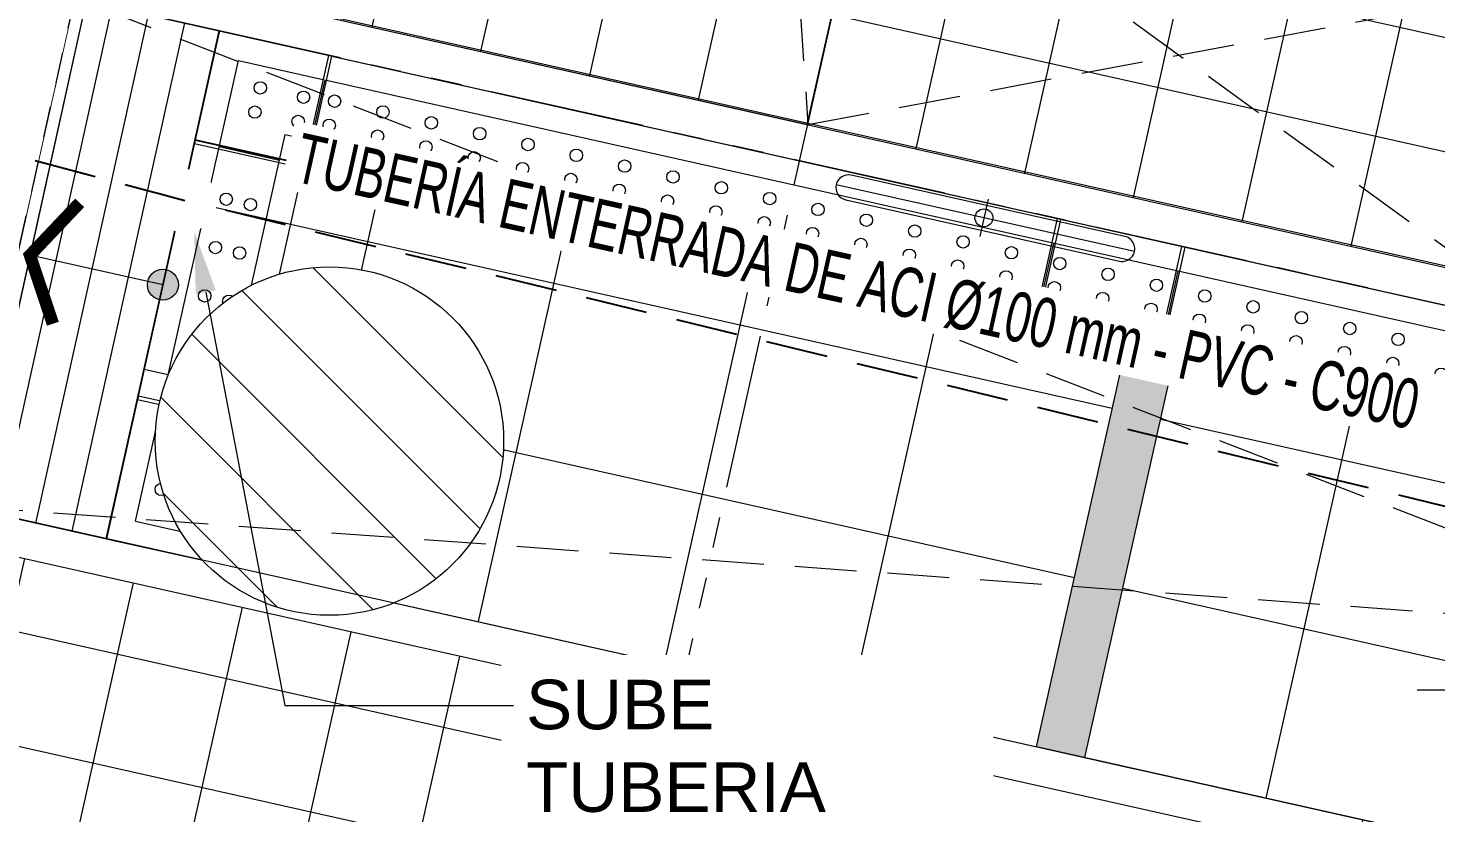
# Model space of a CAD drawing. Header units: millimetres. Extents: x 2471 to 2909, y 1327 to 1568.
# Drawn here: x 2613.03 to 2618.71, y 1463.35 to 1466.52 of the extents above; entities that cross this region are included whole.
import ezdxf
from ezdxf import colors
from ezdxf.entities.mleader import LeaderData, LeaderLine
from ezdxf.enums import TextEntityAlignment as Align
from ezdxf.math import Vec2, Vec3
from ezdxf.xclip import XClip

# ---------------------------------------------------------------- set-up
doc = ezdxf.new("R2010")
doc.units = ezdxf.units.MM
doc.header["$XCLIPFRAME"] = 2
doc.set_wipeout_variables(frame=1)
for name, pattern in [('ACAD_ISO07W100', [3, 0, -3]), ('DASHED2', [0.375, 0.25, -0.125]), ('HIDDEN', [0.375, 0.25, -0.125]), ('HIDDEN2', [0.1875, 0.125, -0.0625]), ('PHANTOM', [2.5, 1.25, -0.25, 0.25, -0.25, 0.25, -0.25])]:
    doc.linetypes.add(name, pattern=pattern)
doc.layers.get('0').update_dxf_attribs({"color": 251, "lineweight": 9})
doc.layers.get('DEFPOINTS').update_dxf_attribs({"color": 251, "lineweight": 9})
for name, color, linetype, lineweight in [('000 SOS 911 TEXTOS ACI', 7, 'Continuous', 9), ('000 SOS 911 TUB. ENTERRADA  ACI', 5, 'DASHED2', 25), ('000 SOS 911 TUBERIA ACI', 3, 'Continuous', 9), ('00_TEXTO_G3S', 7, 'Continuous', 9), ('A-02', 251, 'Continuous', 13), ('A-Adoquines', 251, 'Continuous', 13), ('A-EJES', 251, 'PHANTOM', 13), ('A-ESTRUCTURA-HATCH', 251, 'Continuous', 13), ('A-ESTRUCTURA-VIGAS', 251, 'HIDDEN2', 13), ('A-HATCH', 251, 'Continuous', 13), ('A-MURO ALTO', 251, 'Continuous', 13), ('A-MURO BAJO', 251, 'Continuous', 13), ('A-MUROS', 251, 'Continuous', 13), ('A-PROYECCIONES', 251, 'HIDDEN', 13), ('A_30_DispositivosElect', 251, 'Continuous', 13), ('A_30_DispositivosSanit', 251, 'Continuous', 13), ('A_50_TextoIndicaciones', 251, 'Continuous', 13)]:
    doc.layers.add(name, color=color, linetype=linetype, lineweight=lineweight)
doc.styles.add('PIPE', font='ARIALN.TTF', dxfattribs={"width": 0.8})
doc.styles.add('R80', font='romans.shx', dxfattribs={"width": 0.8, "oblique": 15, "height": 0.1})
doc.styles.add('R80-200', font='romans.shx', dxfattribs={"width": 0.8, "oblique": 10, "height": 0.2})
doc.styles.get("Standard").update_dxf_attribs({"font": 'arial.ttf'})
pattern_1 = [(257.3843818581374, (-223918.5418844333, -8186702.851716646), (0.4391357681036481, -0.09828416541854261), []), (347.3843818581374, (-223918.5418844333, -8186702.851716646), (0.09828416541854293, 0.439135768103648), [])]

# ---------------------------------------------------------------- blocks, each defined once
blk = doc.blocks.new('A$C7e8b7994')
at = {"layer": 'A-HATCH'}
h = blk.add_hatch(dxfattribs=at)
h.set_pattern_fill('_USER', color=256, scale=0.15, angle=77.5, pattern_type=0)
h.set_pattern_definition([(77.5, (11.57107286166865, 84.57676511909813), (-0.14644440106799, 0.03246594209071543), [])])
h.paths.add_polyline_path([(10.80673014189233, 83.6707959100604), (11.26175540362601, 85.72201448399574), (11.79870265664067, 85.60290257353336), (11.34367739505251, 83.5516839986667)])
at = {"layer": 'A-HATCH', "elevation": -2.825769956555215e-07}
blk.add_lwpolyline([(10.80673014189233, 83.6707959100604), (11.26175540362601, 85.72201448399574), (11.79870265664067, 85.60290257353336), (11.34367739505251, 83.5516839986667)], close=True, dxfattribs=at)
blk = doc.blocks.new('TRAZO 2')
at = {"layer": 'A-Adoquines'}
h = blk.add_hatch(color=9, dxfattribs=at)
h.dxf.hatch_style = 1
h.paths.add_polyline_path([(47.31774486988434, 117.0350508354604), (47.51290608337149, 116.991323273629), (47.87283247811138, 118.5981850055978), (47.67766216531163, 118.641871961765)])
h.paths.add_polyline_path([(51.90403673093533, 116.0074522262439), (52.09919794471352, 115.9637246504426), (52.45933808671543, 117.571540617384), (52.26416777592385, 117.6152275810018)])
h.paths.add_polyline_path([(56.49032528290991, 114.9798543518409), (56.68534244340844, 114.9361590519547), (57.04584038507892, 116.5448969844729), (56.8506700740254, 116.5885839546099)])
for p, q in [((60.92128111582133, 115.677417521365), (43.92020663712174, 119.4829415930435)), ((47.31774486988434, 117.0350508354604), (47.67815389815951, 118.6440672632307)), ((47.51290880335728, 116.991335417144), (47.87331783250556, 118.6003518234938))]:
    blk.add_line(p, q)
blk.add_lwpolyline([(43.56330185610568, 117.8752013798803), (44.01840520827682, 119.9252942828462), (43.48147611311288, 120.0444880248979), (43.0263727606507, 117.9943951079622)], close=True)
blk.add_line((56.68548649779405, 114.9361267825589), (47.31774486988434, 117.0350508354604), dxfattribs=at)
at = {"layer": 'A-HATCH'}
for p, q in [((44.31256221755757, 117.7097950335592), (44.67297124632751, 119.3188114315271)), ((45.06394336459925, 117.5414906274527), (45.42435239403858, 119.1505070338026)), ((45.81532451201929, 117.3731862222776), (46.17573354177875, 118.9822026202455)), ((46.56670565949753, 117.2048818003386), (46.92711468916968, 118.8138982234523)), ((48.24477686919272, 116.8274018121883), (48.60518589807907, 118.4364182185382))]:
    blk.add_line(p, q, dxfattribs=at)
for points in [[(47.62350732725463, 118.4001021487638), (43.86663456441602, 119.2416167920455)], [(47.47050331995706, 117.7170283589512), (43.71493316665874, 118.5582512374967)], [(52.20986308983993, 117.3727887906134), (47.81867126122233, 118.3563867099583)], [(52.05685908233863, 116.6897150157019), (47.66566725360462, 117.6733129378408)]]:
    blk.add_lwpolyline(points, dxfattribs=at)
blk = doc.blocks.new('A$C64a6e5d1')
at = {"layer": 'A-EJES', "ltscale": 0.5}
for p, q in [((39.08631850991515, 96.5174035159871), (35.13253305628314, 78.85449630580842, 5.102536643712583e-08)), ((38.05994803606882, 78.19922300428152, -3.726943398050152e-07), (42.01372081009322, 95.86213305220008, -3.726943398050152e-07)), ((56.70957046744297, 84.37464306969196, -3.726943398050152e-07), (16.40677236343618, 93.39602892007679, -3.726943398050152e-07)), ((56.25084165940643, 82.3253382332623, -1.244826271779357e-06), (15.94804146976094, 91.34672454930842, -1.244826271779357e-06))]:
    blk.add_line(p, q, dxfattribs=at)
blk = doc.blocks.new('EST P2')
at = {"layer": 'A-ESTRUCTURA-HATCH'}
h = blk.add_hatch(dxfattribs=at)
h.set_pattern_fill('ANSI31', color=256, scale=0.02, angle=-1.27e-14)
h.set_pattern_definition([(44.99999999999999, (-226392.077087921, -8188163.059610654), (-0.04490128060534576, 0.04490128060534578), [])])
h.paths.add_polyline_path([(-3.609999800828518, 5.049997551366687), (-3.609999800828518, 4.849997551180422), (-44.78499944024952, 4.849997609853745), (-44.78499937866582, -0.150002358481288), (-46.98999937772169, -0.1500023575499654), (-46.9900000851776, -11.15000259596854), (-3.609999100299319, -11.15005090925843), (-3.609999100299319, -11.40005090925843), (-47.2400000844209, -11.40000240411609), (-47.2400001185888, 0.1499976376071572), (-45.03500012474251, 0.1499976441264153), (-45.03499907316291, 5.049739951267838)])
h.paths.add_polyline_path([(5.875668717751978, 4.849997540004551), (5.875668724213028, 5.04999746195972), (35.52999999574968, 5.049996704794466), (35.52999999574968, 4.849997699260712)])
h.paths.add_polyline_path([(35.5800006974896, -11.1500659417361), (71.88000514596933, -11.1501255556941), (71.88000514596933, -11.40006201900542), (35.5800006974896, -11.40000240504742)])
h.paths.add_polyline_path([(-3.559999100310961, -11.15003591496497), (35.53000069750124, -11.15003591496497), (35.53000069750124, -11.40006590355188), (-3.559999100310961, -11.40006590355188)])
edge = h.paths.add_edge_path()
edge.add_arc((63.30066905263811, -0.1500025354325771), 9.699999993899837, 359.9999991583288, 539.9999991583288)
edge.add_line((53.60066905873828, -0.1500023929402232), (53.80066905874992, -0.1500023929402232))
edge.add_arc((63.30066905263811, -0.1500025354325771), 9.499999993888196, -8.593905818088388e-07, 179.9999991406095, ccw=False)
edge.add_line((72.80066904652631, -0.150002677924931), (73.00066904653795, -0.150002677924931))
h.paths.add_polyline_path([(47.91501720307861, 5.049996227025986), (35.5800006974896, 5.049997347407043), (35.5800006974896, 4.849997348152101), (47.91501677152701, 4.849997607059777)])
edge = h.paths.add_edge_path()
edge.add_arc((63.30067374471555, -0.1500072186431491), 3.300005388408394, 0.001083006205986332, 49.99451370772372)
edge.add_line((65.42211837161449, 2.377740446478128), (65.42216933166492, -0.149981296621263))
edge.add_line((65.42216933166492, -0.149981296621263), (65.27216933167074, -0.149981296621263))
edge.add_line((65.27216933167074, -0.149981296621263), (65.27212526180665, 2.49638928938657))
edge.add_arc((63.30067374502263, -0.1500072187881225), 3.30000538810306, 53.3154749084723, 179.9999211762089)
edge.add_line((60.00066835692269, -0.1500026788562536), (59.80066835694015, -0.1500026788562536))
edge.add_arc((63.30067374503412, -0.1500072197542965), 3.500005388096913, 0.0010211384221179287, 179.9999256646022, ccw=False)
edge.add_line((66.80067913257517, -0.1499448418617249), (66.60066855713376, -0.1499448418617249))
edge.add_line((66.60066855713376, -0.1499448418617249), (66.60067913253442, -0.1499448418617249))
h.paths.add_polyline_path([(51.86500159354182, 4.849997512064874), (53.37567124812631, 4.84999814722687), (53.37566821934888, 5.049995731562376), (51.86500180145958, 5.049995731562376)])
at = {"layer": 'A-ESTRUCTURA-VIGAS'}
blk.add_lwpolyline([(3.774802909989376, 5.049994993023574), (5.875668724213028, 5.04999746195972)], dxfattribs=at)
blk = doc.blocks.new('A$C47ad906b')
at = {"color": 240, "true_color": 0xed1f24}
blk.add_wipeout([(-17.953227682246578, 13.781539750052644), (-20.158227676092878, 13.781539743533344), (-20.15824051667005, 2.2315396962364957), (98.96177758846528, 2.2314800813328475), (98.96177758846528, 7.231536512030289), (99.79060074337289, 7.231536517618238), (100.08244148290318, 13.481702050892608), (99.93989140688643, 15.138389427373497), (99.30110331240823, 17.295654445486676), (98.43401861842264, 18.89098553555675), (96.58639996431083, 20.938140759489627), (95.15237524066232, 21.927706266133384), (93.56575523940259, 22.644318263925314), (92.37249825321024, 22.97520465503389), (90.38244163762641, 23.18153955880554), (88.35917990261694, 22.9681836155998), (87.11130341247112, 22.61333338531989), (85.586088504489, 21.912731525167715), (83.90738181590969, 20.703977129807228), (82.68623239790567, 19.385637073618724), (82.19387343895136, 18.681540035409867), (75.14678964553966, 18.681529056047978), (75.14678964553966, 19.131529056234243), (74.54678964556292, 19.131529056234243), (74.54678964556292, 18.681529056047978), (70.67177248169533, 18.681540081975953), (70.67177248169533, 19.131529056234243), (70.07177248171861, 19.13153871218671), (70.07177248171861, 18.68152943183665), (59.80800055223149, 18.68153988453554), (59.80800055223149, 19.531422669766428), (55.857828757489145, 19.53142267069775), (55.85782872460184, 18.68153897758141), (37.39177267651753, 18.68152980762531), (9.601772922989724, 18.681819274565285), (9.601772922989724, 19.13148368219842), (9.001772923013014, 19.13148368219842), (9.001772923013014, 18.681732758669128), (7.6574398078627866, 18.681538915028753), (7.6574398078627866, 19.531538932351367), (3.7074196984721866, 19.53153893328269), (3.707411108128582, 18.681841948335617), (-19.192632102418273, 18.681930037654993), (-19.192632124854427, 18.481540242908437), (-17.953227699679758, 18.48154010414156)], dxfattribs=at)
blk.add_blockref('EST P2', (27.0858724443242, 13.63165717385709))
blk = doc.blocks.new('IS_PLANTA GENERAL')
for p, q in [((-13.9943551212491, -77.13390824384987), (-13.53589715895941, -75.08438416291028)), ((-13.53592321302858, -75.08450063690543), (-13.09679059678456, -75.18279890622944)), ((-13.43833818717394, -75.10634469706565), (-13.43830888028606, -75.10621368139982)), ((-13.55776727263583, -75.18208566214889), (-13.55746259799344, -75.18215386290103)), ((-13.09668302998762, -75.18281299713999), (-13.19491750837187, -75.62196986656636)), ((-13.19437562258099, -75.16095484606922), (-13.19433818361722, -75.16078747622669)), ((-13.18027735498617, -75.625233897008), (-13.08204893112998, -75.18610635586083)), ((-13.08204670806299, -75.1860959790647), (-13.09668302998762, -75.18281299713999)), ((-13.08204682334326, -75.18609693273902), (3.709271277533844, -78.94431241694838)), ((-13.11160839439253, -75.28194993175566), (-13.1662486968271, -75.5259057348594)), ((-13.63407437779824, -75.5237353881821), (-13.63733840823988, -75.5383755415678)), ((-13.19491750837187, -75.62196986656636), (-13.63407437779824, -75.5237353881821)), ((-13.63733840823988, -75.5383755415678), (-13.19821086709271, -75.636603965424)), ((-13.29405444298754, -75.60704450216144), (-13.53801024609129, -75.55240419972688)), ((-13.55517391741159, -77.23206206504256), (-13.19502342946362, -75.62194616254419)), ((-13.19820049029659, -75.63660618849099), (-13.19491750837187, -75.62196986656636)), ((-13.1950683297764, -75.62193611357361), (3.651262407220202, -79.39246168825775)), ((-13.19491750837187, -75.62196986656636), (-13.18027735498617, -75.625233897008)), ((-10.15438275205088, -75.84140710346401), (-10.25261723043513, -76.28056397289038)), ((-10.23797707704944, -76.28382800333202), (-10.13974865319324, -75.84470046218485)), ((-10.13974643012625, -75.84469008538872), (-10.15438275205088, -75.84140710346401)), ((-10.1693081164558, -75.94054403807968), (-10.22394841889036, -76.18449984118342)), ((-9.651816950645298, -75.95389085635543), (-9.750051429029554, -76.3930477257818)), ((-9.735411275643855, -76.39631175622344), (-9.637182851787657, -75.95718421507627)), ((-9.637180628720671, -75.95717383828014), (-9.651816950645298, -75.95389085635543)), ((-9.666742315050215, -76.0530277909711), (-9.721382617484778, -76.29698359407485)), ((-10.25261723043513, -76.28056397289038), (-10.23797707704944, -76.28382800333202)), ((-9.750051429029554, -76.3930477257818), (-9.735411275643855, -76.39631175622344)), ((-13.86378215849982, -76.5575759280473), (-13.86704618894146, -76.572216081433)), ((-13.86704618894146, -76.572216081433), (-13.42791864779429, -76.6704445052892)), ((-13.42462528907345, -76.65581040643156), (-13.86378215849982, -76.5575759280473)), ((-13.52376222368912, -76.64088504202664), (-13.76771802679286, -76.58624473959208)), ((-13.42790827099816, -76.67044672835618), (-13.42462528907345, -76.65581040643156)), ((-13.99432191479718, -77.1337598990649), (-13.55499805769068, -77.23127589002252))]:
    blk.add_line(p, q)
at = {"ltscale": 5}
for p, q in [((-13.87592575675808, -77.0625682445243), (-13.460167705809, -75.20393297728151)), ((-13.46016770560527, -75.20393297728151), (-13.11860873058322, -75.28033629152924)), ((-13.21619700934389, -75.2585067730397), (-13.21618835520349, -75.25846808496863)), ((-13.10388631964452, -75.28368297871202), (3.697239459084813, -79.04409339465201)), ((-13.63195506029297, -77.11714204028249), (-13.27077995773288, -75.50251838658005)), ((-13.27077995773288, -75.50251838658005), (3.664908919425216, -79.29304207395762)), ((-13.87592575684539, -77.0625682445243), (-13.63195506029297, -77.11714204028249))]:
    blk.add_line(p, q, dxfattribs=at)
for centre, radius in [((-13.3714580348751, -75.31420095451176), 0.02499999999999999), ((-13.19683290077955, -75.3518789652735), 0.02499999999999999), ((-13.07146465496044, -75.36779516655952), 0.025), ((-13.39327299987781, -75.4116773866117), 0.02499999999999999), ((-12.8762934623519, -75.41147817857563), 0.025), ((-13.21864786578226, -75.44935539737344), 0.02499999999999999), ((-13.09330616105581, -75.46538076270372), 0.025), ((-12.68112226971425, -75.45516119152308), 0.025), ((-12.48595107710571, -75.49884420353919), 0.025), ((-12.89813496844727, -75.50906377471983), 0.025), ((-12.70296377580962, -75.55274678766727), 0.025), ((-12.29077988446807, -75.54252721648663), 0.025), ((-12.50779258320108, -75.59642979968339), 0.025), ((-12.09560869185952, -75.58621022850275), 0.025), ((-12.31262139056344, -75.64011281263083), 0.025), ((-11.90043749925098, -75.62989324051887), 0.025), ((-12.11745019795489, -75.68379582464695), 0.025), ((-11.92227900534635, -75.72747883666307), 0.025), ((-11.70526630661334, -75.67357625346631), 0.025), ((-11.5100951140048, -75.71725926548243), 0.025), ((-13.50887324125506, -75.76339246984571), 0.02499999999999999), ((-11.72710781270871, -75.77116184961051), 0.025), ((-11.31492392136715, -75.76094227842987), 0.025), ((-13.41139680915512, -75.78520743455738), 0.02499999999999999), ((-11.53193662010017, -75.81484486162663), 0.025), ((-11.11975272875861, -75.80462529044598), 0.025), ((-11.33676542746252, -75.85852787457407), 0.025), ((-10.92458153615007, -75.8483083024621), 0.025), ((-10.72941034351243, -75.89199131540954), 0.025), ((-11.14159423485398, -75.90221088659018), 0.025), ((-10.94642304224544, -75.9458938986063), 0.025), ((-10.53423915090389, -75.93567432742566), 0.025), ((-13.55256128963083, -75.9585625352338), 0.02499999999999999), ((-13.45508485753089, -75.98037749994546), 0.02499999999999999), ((-10.7512518496078, -75.98957691155374), 0.025), ((-10.33906795826624, -75.9793573403731), 0.025), ((-10.55608065699926, -76.03325992356986), 0.025), ((-10.1438967656577, -76.02304035238922), 0.025), ((-9.94872557304916, -76.06672336440533), 0.025), ((-10.36090946436161, -76.0769429365173), 0.025), ((-10.16573827175307, -76.12062594853342), 0.025), ((-9.753554380411515, -76.11040637735277), 0.025), ((-13.5962493380066, -76.15373260062188), 0.02499999999999999), ((-13.49877290590666, -76.17554756533355), 0.02499999999999999), ((-9.97056707914453, -76.16430896054953), 0.025), ((-9.558383187802974, -76.15408938936889), 0.025), ((-9.775395886506885, -76.20799197349697), 0.025), ((-9.36321199516533, -76.19777240231633), 0.025), ((-9.580224693898344, -76.25167498551309), 0.025), ((-9.3850535012607, -76.29535799846053), 0.025), ((-9.168040802556789, -76.24145541433245), 0.025), ((-8.972869609948248, -76.28513842634857), 0.025), ((-13.63993738638237, -76.34890266600996), 0.02499999999999999), ((-9.189882308652159, -76.33904101047665), 0.025), ((-8.777698417310603, -76.32882143929601), 0.025), ((-13.54246095428243, -76.37071763072163), 0.02499999999999999), ((-8.994711116043618, -76.38272402249277), 0.025), ((-8.799539923405973, -76.4264070354402), 0.025), ((-13.68362543475814, -76.51907273102552), 0.02499999999999999), ((-8.604368730797432, -76.47009004745632), 0.025), ((-13.5861490026582, -76.54088769573718), 0.02499999999999999), ((-13.72731348313391, -76.73924279678613), 0.02499999999999999), ((-13.62983705103397, -76.7610577614978), 0.02499999999999999), ((-13.77100153150968, -76.93441286217421), 0.02499999999999999), ((-13.67352509940974, -76.95622782688588), 0.02499999999999999)]:
    blk.add_circle(centre, radius)
blk = doc.blocks.new('Buzoneta existente')
blk.add_wipeout([(8.340661494798951e-12, -0.7031250377934541), (0.09177623381082212, -0.6971097056258986), (0.1819821508077637, -0.6791666331243841), (0.269074302749543, -0.6496028312341708), (0.35156251876992983, -0.6089241448022351), (0.42803540262276085, -0.5578265974316895), (0.497184482063026, -0.497184482324961), (0.5578265971697545, -0.42803540288469616), (0.6089241445403, -0.3515625190318652), (0.6496028309722359, -0.2690743030114783), (0.6791666328624493, -0.18198215106969898), (0.6971097053639637, -0.09177623407275713), (0.7031250375315194, -2.7027571295424086e-10), (0.6971097053639637, 0.09177623353220571), (0.6791666328624493, 0.18198215052914749), (0.6496028309722359, 0.269074302470927), (0.6089241445403, 0.3515625184913136), (0.5578265971697545, 0.42803540234414456), (0.497184482063026, 0.4971844817844092), (0.42803540262276174, 0.5578265968911378), (0.3515625187699307, 0.6089241442616832), (0.2690743027495437, 0.6496028306936192), (0.1819821508077648, 0.6791666325838324), (0.091776233810823, 0.6971097050853471), (8.341771717823576e-12, 0.7031250372529028), (-0.09177623379413946, 0.6971097050853473), (-0.18198215079108104, 0.6791666325838329), (-0.26907430273286037, 0.6496028306936198), (-0.3515625187532472, 0.6089241442616842), (-0.4280354026060782, 0.5578265968911388), (-0.49718448204634325, 0.49718448178441066), (-0.557826597153072, 0.428035402344146), (-0.6089241445236175, 0.351562518491315), (-0.6496028309555536, 0.2690743024709285), (-0.6791666328457671, 0.18198215052914932), (-0.6971097053472818, 0.09177623353220775), (-0.7031250375148376, -2.7027351111170036e-10), (-0.6971097053472823, -0.09177623407275477), (-0.679166632845768, -0.18198215106969656), (-0.6496028309555549, -0.2690743030114759), (-0.6089241445236195, -0.35156251903186264), (-0.5578265971530744, -0.42803540288469394), (-0.49718448204634613, -0.497184482324959), (-0.42803540260608186, -0.5578265974316876), (-0.3515625187532512, -0.6089241448022333), (-0.2690743027328646, -0.6496028312341695), (-0.18198215079108548, -0.6791666331243831), (-0.0917762337941439, -0.6971097056258981)])
h = blk.add_hatch()
h.set_pattern_fill('ANSI31', color=8, scale=0.08437500450278143, angle=-90.00000000000001)
h.set_pattern_definition([(315, (-227210.2488789613, -8188133.151494138), (0.1894272876628351, 0.1894272876628351), [])])
edge = h.paths.add_edge_path()
edge.add_arc((0, 0), 0.7031250375231787, 0, 360)
blk.add_circle((0, 0), 0.7031250375231787)
at = {"layer": 'DEFPOINTS'}
blk.add_lwpolyline([(0, 0), (0, 0)], dxfattribs=at)
blk = doc.blocks.new('desague')
at = {"layer": 'A_30_DispositivosSanit'}
blk.add_blockref('Buzoneta existente', (-25.78041442783433, -38.01132015697658), dxfattribs=at)
blk = doc.blocks.new('SIM NIVEL PLANTA')
at = {"linetype": 'Continuous'}
h = blk.add_hatch(dxfattribs=at)
h.set_pattern_fill('_USER', color=256, scale=0.0999963382923852, angle=45, style=0, pattern_type=0)
h.set_pattern_definition([(45, (35396.10580914898, 26516.48920438578), (-0.0707080889003696, 0.0707080889003696), [])])
h.paths.add_polyline_path([(-17.03192196782002, 1e-16), (-15.53208676343602, 1e-16, 0.4092090227661144), (-17.03192196782002, 1.474380134766136)])
h.paths.add_polyline_path([(-18.53175717220401, -1e-16, 0.4192358746569979), (-17.03192196782002, -1.525729753993459), (-17.03192196782002, 0)])
for p, q in [((-17.03192196782002, -3.974827738415029), (-17.03192196782002, 3.71603278895526)), ((0, 0), (-20, 0))]:
    blk.add_line(p, q)
blk.add_circle((-17.03192196782002, -0.0256748096136619), 1.500054944379798, dxfattribs=at)
at = {"style": 'R80'}
blk.add_attdef('N.P.T.+0.00', text='', height=2.029999999999998, dxfattribs=at).set_placement((-7.766043381718013, 2.014999999999999), align=Align.MIDDLE_CENTER)
blk = doc.blocks.new('LUMINARIA 41W')
at = {"layer": 'A_30_DispositivosElect'}
for p, q in [((0, 0.07712746877223253), (0, -0.07712746877223253)), ((0.6229749315534718, 2.793967723846436e-09), (-0.6114999999990687, 2.793967723846436e-09))]:
    blk.add_line(p, q, dxfattribs=at)
for points in [[(0.5720985367079265, 0.05087639763951302), (-0.5606236051535234, 0.05087639763951302)], [(-0.5606236051535234, -0.05087639205157757), (0.5720985367079265, -0.05087639205157757)]]:
    blk.add_lwpolyline(points, dxfattribs=at)
blk.add_circle((0, 2.793967723846436e-09), 0.0361236052935965, dxfattribs=at)
for centre, start, end in [((-0.5606236051535234, 2.793967723846436e-09), 90, 270), ((0.5720985367079265, 2.793967723846436e-09), 270, 90)]:
    blk.add_arc(centre, 0.05087639484554529, start, end, dxfattribs=at)

msp = doc.modelspace()

# ---------------------------------------------------------------- hatches: boundary and pattern name
at = {"layer": '000 SOS 911 TEXTOS ACI'}
h = msp.add_hatch(dxfattribs=at)
h.set_pattern_fill('ANSI36', color=256, scale=0.35)
h.set_pattern_definition([(45, (0, 0), (0.5893293079451634, 2.160874129132265), [2.778125, -0.5556249999999999, 0, -0.5556249999999999])])
h.paths.add_polyline_path([(2614.831153354447, 1473.845041699634), (2598.778394044213, 1477.438400680476), (2582.158865596586, 1403.178590294877), (2598.062640312899, 1398.934380935228)])
at = {"layer": 'A-HATCH'}
h = msp.add_hatch(dxfattribs=at)
h.set_pattern_fill('_USER', color=256, scale=0.4500000000000005, angle=-102.6156181418625, double=1, pattern_type=0)
h.set_pattern_definition(pattern_1)
h.paths.add_polyline_path([(2618.405993605345, 1476.082084825081), (2615.478334833569, 1476.737428554153), (2613.249891488689, 1466.783967049611), (2618.910477623278, 1465.516267561173), (2619.17311493065, 1466.687927474087), (2616.440284320728, 1467.299241557536), (2617.456181618174, 1471.837365098116), (2618.529602119313, 1471.597070929413), (2619.119416348396, 1474.231861868692), (2618.045935099966, 1474.471858110098)])
h = msp.add_hatch(dxfattribs=at)
h.set_pattern_fill('_USER', color=256, scale=0.4500000000000005, angle=-102.6156181418625, double=1, pattern_type=0)
h.set_pattern_definition(pattern_1)
h.paths.add_polyline_path([(2613.425788695771, 1453.832633332168), (2610.498153193992, 1454.487985653622), (2612.726222690012, 1464.441463186224), (2615.653557212492, 1463.786284114053)])

# ---------------------------------------------------------------- linework, layer by layer
at = {"layer": '000 SOS 911 TUBERIA ACI', "color": 2, "elevation": -2.304718188154694e-09}
msp.add_lwpolyline([(2598.778200606664, 1477.438443977069), (2614.83115335364, 1473.84504169603), (2598.062640312093, 1398.934380931624), (2582.158865595781, 1403.178590291272), (2598.778394043406, 1477.438400676871)], dxfattribs=at)

# ---------------------------------------------------------------- block references
at = {"color": 1}
msp.add_blockref('A$C64a6e5d1', (2575.878941199735, 1377.926736980495), dxfattribs=at)
msp.add_blockref('A$C7e8b7994', (2602.003372123748, 1380.90482853428, -3.693587338772197e-06))
at = {"rotation": 0.008731308866726288}
msp.add_blockref('TRAZO 2', (2569.801711180967, 1346.574673914169, -2.55348877945221e-06), dxfattribs=at)

# ---------------------------------------------------------------- next in the draw order: block references
at = {"linetype": 'ACAD_ISO07W100'}
ref = msp.add_blockref('A$C47ad906b', (2601.728454235148, 1500.834873529901, -2.304718188154694e-09), dxfattribs=dict(at, rotation=257.382711444673))
XClip(ref).set_block_clipping_path([(-32.77710999548435, 2.2226421867962927), (98.96615245100111, 2.2311685525346547), (98.96582661475986, 7.231224972754717), (99.7946497676894, 7.231278989929706), (100.08608320448548, 13.481463528471068), (100.176612354815, 17.314981514588), (100.32678451668471, 20.530439506517723), (97.17119621951133, 20.67732101166621), (93.53380543459207, 23.280716648325324), (85.41223580669612, 23.279833930078894), (85.41217793151736, 21.808750877389684), (84.86857534665614, 21.459551773732528), (84.2744105560705, 21.01401810324751), (83.7236675163731, 20.53151851356961), (83.22179840318859, 20.020823718979955), (82.91194829251617, 19.664258553879336), (82.69026670884341, 19.38575214636512), (82.420844219625, 19.017134400783107), (81.52532524056733, 21.681570396991447), (-19.037432584911585, 21.6816708042752), (-22.95227990951389, 17.248210166580975), (-26.321719695813954, 13.732875738991424), (-31.40991248935461, 12.208078899187967), (-35.66280288435519, 13.13839321071282)])

# ---------------------------------------------------------------- next in the draw order: linework, layer by layer
at = {"layer": 'A-MUROS', "color": 8, "elevation": -3.798315051231571e-06}
msp.add_lwpolyline([(2612.726274086941, 1464.441692825226), (2612.726271084124, 1464.441679408593), (2618.386196150582, 1463.174683266138), (2618.418969530808, 1463.321092340914), (2612.612798274341, 1464.620796974567), (2612.612791951651, 1464.62076872476)], dxfattribs=at)
at = {"layer": 'A-PROYECCIONES', "ltscale": 2}
for p, q in [((2610.498155973058, 1454.487985029635, -3.798315051231571e-06), (2615.653663075056, 1463.786136596282, 6.453647108437783e-06)), ((2615.653663075056, 1463.786136596282, 6.453647108437783e-06), (2618.124293966997, 1462.003720829082, -2.553488779452213e-06))]:
    msp.add_line(p, q, dxfattribs=at)
at = {"layer": 'A-PROYECCIONES', "color": 8, "linetype": 'Continuous', "const_width": 0.05000000000000005, "elevation": -3.362277385823111e-06}
msp.add_lwpolyline([(2613.1297954611, 1465.324153843155), (2613.037497731995, 1465.600705564772), (2613.238078968737, 1465.812287452449)], dxfattribs=at)

# ---------------------------------------------------------------- next in the draw order: block references
at = {"layer": 'A_30_DispositivosSanit'}
msp.add_blockref('IS_PLANTA GENERAL', (2627.338857165879, 1541.59026302286), dxfattribs=at)

# ---------------------------------------------------------------- next in the draw order: block references
msp.add_blockref('desague', (2640.027004823634, 1502.86222202499))

# ---------------------------------------------------------------- next in the draw order: hatches: boundary and pattern name
at = {"layer": 'A-PROYECCIONES', "linetype": 'Continuous'}
h = msp.add_hatch(color=256, dxfattribs=at)
h.dxf.hatch_style = 1
edge = h.paths.add_edge_path()
edge.add_arc((2613.573998664906, 1465.481854033475), 0.0625, 0, 360)

# ---------------------------------------------------------------- next in the draw order: linework, layer by layer
at = {"layer": '000 SOS 911 TUB. ENTERRADA  ACI', "elevation": -2.553488779452211e-06}
msp.add_lwpolyline([(2627.916670081167, 1462.359987058), (2613.787760562021, 1465.792177699379)], dxfattribs=at)
at = {"layer": 'A-02', "elevation": -3.362277385823111e-06}
msp.add_lwpolyline([(2613.57444498533, 1465.481593653378), (2613.037497732315, 1465.600705564772)], dxfattribs=at)
at = {"layer": 'A-MURO ALTO', "elevation": -3.362277385823111e-06}
for points in [[(2613.250399308533, 1466.783853373309), (2618.910313314692, 1465.516767090005)], [(2613.217142129047, 1466.6375855187), (2618.877547127187, 1465.370389574957)]]:
    msp.add_lwpolyline(points, dxfattribs=at)
at = {"layer": 'A-MURO BAJO', "ltscale": 0.5, "elevation": -3.362277385823111e-06}
for points in [[(2618.405993605345, 1476.082084825081), (2615.478334833569, 1476.737428554153), (2613.249891488689, 1466.783967049611), (2616.177910134654, 1466.12848263402)], [(2613.425788695771, 1453.832633332168), (2610.498153193992, 1454.487985653622), (2612.726222690012, 1464.441463186224), (2615.653557212492, 1463.786284114053)]]:
    msp.add_lwpolyline(points, close=True, dxfattribs=at)
at = {"layer": 'A-MUROS', "color": 8, "elevation": -3.362277385823111e-06}
msp.add_lwpolyline([(2618.418969530983, 1463.321092342777), (2612.759032618858, 1464.588057968584), (2612.726271084298, 1464.441679410455), (2618.386196150757, 1463.174683268001)], close=True, dxfattribs=at)
at = {"layer": 'A-PROYECCIONES'}
for p, q in [((2615.478888987061, 1476.737304509436, -3.362277385823111e-06), (2616.177911840779, 1466.128470452321, -3.362277385823111e-06)), ((2618.910313314692, 1465.516767090005, -3.362277385823111e-06), (2616.440026056974, 1467.299427931016, -3.362277385823111e-06)), ((2616.177911840779, 1466.128470452321, -3.362277385823111e-06), (2619.172406967925, 1466.687795237457, -3.362277385823111e-06)), ((2626.469969763413, 1461.518969577556, -3.362277385823111e-06), (2613.217142129047, 1466.6375855187, -3.362277385823111e-06)), ((2612.759018110191, 1464.587993143876, -3.362277385823111e-06), (2626.928299878745, 1463.568363657971, -3.362277385823111e-06)), ((2610.498155973233, 1454.487985031498, -3.362277385823111e-06), (2615.65366307523, 1463.786136598145, -3.362277385823111e-06)), ((2615.65366307523, 1463.786136598145, -3.362277385823111e-06), (2618.124293967172, 1462.003720830945, -3.362277385823111e-06))]:
    msp.add_line(p, q, dxfattribs=at)
at = {"layer": 'A-PROYECCIONES', "linetype": 'Continuous'}
msp.add_circle((2613.573998664906, 1465.481854033475, -3.362277385823111e-06), 0.0625, dxfattribs=at)

# ---------------------------------------------------------------- next in the draw order: block references
at = {"layer": 'A_30_DispositivosElect', "rotation": 347.3818827639853}
msp.add_blockref('LUMINARIA 41W', (2616.888937046249, 1465.751747511146, -2.447181730147463e-06), dxfattribs=at)
at = {"layer": 'A_50_TextoIndicaciones'}
ref = msp.add_blockref('SIM NIVEL PLANTA', (2620.982241985555, 1463.845906984811, -3.362277385823111e-06), dxfattribs=dict(at, xscale=0.1171875000000001, yscale=0.1171875000000001, zscale=0.1171875000000001))
ref.add_attrib('N.P.T.+0.00', 'N.P.T.=+5.25', dxfattribs={"layer": '0', "height": 0.2, "rotation": 5.336085289072462e-08, "style": 'R80-200', "oblique": 10, "width": 0.8}).set_placement((2620.072158777293, 1464.082039797497, -3.362277385823111e-06), align=Align.TOP_CENTER)

# ---------------------------------------------------------------- next in the draw order: leaders
at = {"layer": '00_TEXTO_G3S'}
ml = msp.add_multileader_mtext('Standard', dxfattribs=at)
ml.set_content('SUBE TUBERIA C-900 Ø4"', color=256)
ml.set_leader_properties(color=256, linetype='ByLayer', lineweight=-1)
ml.build(insert=Vec2(0, 0))
ml.multileader.update_dxf_attribs({"dogleg_length": 5, "arrow_head_size": 0.25, "scale": 0.5})
ctx = ml.context
ctx.base_point, ctx.scale, ctx.char_height, ctx.arrow_head_size, ctx.landing_gap_size, ctx.plane_origin = Vec3(2614.990185164992, 1463.783750763978, -2.55348877945221e-06), 0.5, 0.2, 0.25, 0.05, Vec3(2613.650173996582, 1465.822974161714, -2.55348877945221e-06)
notes = []
notes.append((ctx, [(0, (1, 1, 0), (2614.066561312507, 1463.783750763978, -2.55348877945221e-06), (1, 0), 0.9236238524845248, [(0, [(2613.700184284221, 1465.697626259629, -2.55348877945221e-06)], 0, [])])]))
ctx.mtext.insert, ctx.mtext.width, ctx.mtext.defined_height, ctx.mtext.flow_direction = Vec3(2615.040185164992, 1463.887775320595, -2.55348877945221e-06), 3.572941271589116, 0.2250469404037655, 5
ctx.mtext.has_bg_fill, ctx.mtext.bg_color, ctx.mtext.bg_scale_factor, ctx.mtext.bg_transparency, ctx.mtext.use_window_bg_color = 1, -1027028792, 1.5, 0, 1
for ctx, leaders in notes:
    for number, flags, end, landing, length, lines in leaders:
        leader = LeaderData()
        leader.index, (leader.has_last_leader_line, leader.has_dogleg_vector, leader.attachment_direction) = number, flags
        leader.last_leader_point, leader.dogleg_vector, leader.dogleg_length = Vec3(end), Vec3(landing), length
        for number, points, colour, breaks in lines:
            line = LeaderLine()
            line.index, line.vertices, line.color, line.breaks = number, Vec3.list(points), colors.encode_raw_color(colour), breaks
            leader.lines.append(line)
        ctx.leaders.append(leader)

# ---------------------------------------------------------------- next in the draw order: texts
at = {"layer": '000 SOS 911 TEXTOS ACI', "insert": (2614.138638089034, 1466.095801675852, -6.906950700158902e-06), "char_height": 0.2, "attachment_point": 1, "rotation": 347.4811310132176, "style": 'PIPE', "bg_fill": 3, "box_fill_scale": 1.2, "bg_fill_color": 256, "bg_fill_transparency": 0}
msp.add_mtext_dynamic_manual_height_columns('TUBERÍA ENTERRADA DE ACI %%C100 mm - PVC - C900', width=4.761761904364529, gutter_width=0.7499999999999999, heights=[0], dxfattribs=at)

# ---------------------------------------------------------------- next in the draw order: wipeouts: each hides what was drawn before it
msp.add_wipeout([(2613.790854831212, 1465.8201677399625), (2613.790844713593, 1465.82177798798), (2613.7908143623304, 1465.8233879817208), (2613.7907637822195, 1465.824997466948), (2613.790692981247, 1465.8266061895051), (2613.7906019705924, 1465.8282138953566), (2613.790490764628, 1465.829820330627), (2613.7903593809137, 1465.8314252416412), (2613.7902078401976, 1465.8330283749656), (2613.7900361664088, 1465.8346294774465), (2613.7898443866575, 1465.8362282962516), (2613.7896325312267, 1465.8378245789088), (2613.7894006335723, 1465.8394180733458), (2613.7891487303127, 1465.8410085279324), (2613.7888768612265, 1465.842595691517), (2613.7885850692455, 1465.844179313468), (2613.788273400446, 1465.8457591437134), (2613.7879419040446, 1465.8473349327792), (2613.787590632389, 1465.8489064318305), (2613.7872196409485, 1465.850473392709), (2613.7868289883068, 1465.8520355679739), (2613.7864187361533, 1465.8535927109392), (2613.7859889492697, 1465.855144575714), (2613.785539695527, 1465.856690917241), (2613.7850710458656, 1465.8582314913351), (2613.784583074291, 1465.8597660547214), (2613.7840758578604, 1465.8612943650749), (2613.783549476668, 1465.8628161810575), (2613.7830040138365, 1465.8643312623567), (2613.7824395555003, 1465.865839369724), (2613.7818561907943, 1465.8673402650113), (2613.7812540118384, 1465.8688337112103), (2613.780633113723, 1465.870319472488), (2613.7799935944963, 1465.8717973142261), (2613.7793355551444, 1465.8732670030556), (2613.7786590995806, 1465.874728306896), (2613.7779643346244, 1465.8761809949906), (2613.7772513699865, 1465.8776248379427), (2613.7765203182544, 1465.8790596077529), (2613.775771294868, 1465.880485077855), (2613.775004418107, 1465.8819010231496), (2613.774219809071, 1465.8833072200432), (2613.773417591657, 1465.8847034464814), (2613.7725978925464, 1465.886089481983), (2613.771760841178, 1465.8874651076774), (2613.7709065697327, 1465.8888301063373), (2613.7700352131096, 1465.8901842624136), (2613.7691469089054, 1465.8915273620698), (2613.768241797395, 1465.8928591932138), (2613.767320021504, 1465.8941795455348), (2613.7663817267935, 1465.895488210534), (2613.76542706143, 1465.8967849815576), (2613.7644561761663, 1465.8980696538308), (2613.7634692243164, 1465.8993420244883), (2613.7624663617316, 1465.9006018926086), (2613.7614477467764, 1465.901849059244), (2613.7604135403003, 1465.903083327452), (2613.759363905617, 1465.9043045023275), (2613.7582990084775, 1465.905512391033), (2613.757219017039, 1465.9067068028287), (2613.756124101846, 1465.9078875491032), (2613.755014435799, 1465.909054443403), (2613.7538901941257, 1465.910207301462), (2613.7527515543566, 1465.9113459412304), (2613.7515986962976, 1465.9124701829037), (2613.7504318019983, 1465.9135798489513), (2613.7492510557236, 1465.9146747641441), (2613.7480566439276, 1465.9157547555824), (2613.746848755223, 1465.9168196527226), (2613.745627580347, 1465.9178692874052), (2613.7443933121385, 1465.918903493881), (2613.7431461455035, 1465.919922108837), (2613.741886277383, 1465.9209249714215), (2613.7406139067252, 1465.9219119232712), (2613.7393292344523, 1465.9228828085347), (2613.738032463429, 1465.9238374738986), (2613.7367237984295, 1465.9247757686092), (2613.7354034461086, 1465.9256975444996), (2613.7340716149647, 1465.9266026560106), (2613.7327285153083, 1465.9274909602148), (2613.7313743592317, 1465.9283623168378), (2613.730009360572, 1465.9292165882832), (2613.728633734878, 1465.9300536396513), (2613.7272476993758, 1465.930873338762), (2613.725851472938, 1465.9316755561754), (2613.7244452760438, 1465.9324601652118), (2613.723029330749, 1465.9332270419727), (2613.7216038606475, 1465.933976065359), (2613.7201690908373, 1465.9347071170916), (2613.7187252478852, 1465.9354200817286), (2613.7172725597907, 1465.9361148466849), (2613.7158112559505, 1465.9367913022488), (2613.7143415671208, 1465.9374493416005), (2613.7128637253822, 1465.9380888608277), (2613.7113779641045, 1465.9387097589427), (2613.7098845179057, 1465.939311937899), (2613.7083836226184, 1465.939895302605), (2613.706875515251, 1465.9404597609412), (2613.7053604339517, 1465.9410052237727), (2613.7038386179697, 1465.9415316049647), (2613.7023103076162, 1465.9420388213955), (2613.7007757442298, 1465.94252679297), (2613.6992351701356, 1465.9429954426312), (2613.697688828608, 1465.9434446963744), (2613.696136963834, 1465.9438744832573), (2613.694579820868, 1465.9442847354114), (2613.6930176456035, 1465.9446753880527), (2613.6914506847247, 1465.9450463794933), (2613.6898791856734, 1465.9453976511493), (2613.688303396608, 1465.9457291475503), (2613.686723566362, 1465.9460408163495), (2613.6851399444113, 1465.946332608331), (2613.6835527808266, 1465.946604477417), (2613.68196232624, 1465.9468563806765), (2613.6803688318028, 1465.9470882783314), (2613.678772549146, 1465.9473001337615), (2613.6771737303407, 1465.9474919135127), (2613.6755726278598, 1465.9476635873013), (2613.673969494536, 1465.9478151280175), (2613.6723645835214, 1465.9479465117315), (2613.6707581482515, 1465.948057717696), (2613.6691504423993, 1465.9481487283506), (2613.667541719842, 1465.9482195293235), (2613.665932234615, 1465.9482701094344), (2613.6643222408743, 1465.9483004606961), (2613.6627119928567, 1465.948310578316), (2613.661101744839, 1465.9483004606961), (2613.6594917510984, 1465.9482701094344), (2613.6578822658716, 1465.9482195293235), (2613.656273543314, 1465.9481487283506), (2613.6546658374623, 1465.948057717696), (2613.6530594021924, 1465.9479465117313), (2613.651454491178, 1465.9478151280175), (2613.6498513578535, 1465.9476635873011), (2613.6482502553727, 1465.9474919135125), (2613.6466514365675, 1465.9473001337612), (2613.645055153911, 1465.9470882783312), (2613.643461659474, 1465.9468563806763), (2613.6418712048867, 1465.9466044774167), (2613.640284041302, 1465.9463326083305), (2613.638700419351, 1465.9460408163493), (2613.637120589106, 1465.9457291475499), (2613.63554480004, 1465.9453976511488), (2613.633973300989, 1465.945046379493), (2613.6324063401107, 1465.9446753880522), (2613.6308441648453, 1465.9442847354107), (2613.62928702188, 1465.9438744832566), (2613.6277351571052, 1465.943444696374), (2613.626188815578, 1465.9429954426307), (2613.624648241484, 1465.9425267929691), (2613.6231136780975, 1465.9420388213948), (2613.621585367744, 1465.941531604964), (2613.6200635517616, 1465.941005223772), (2613.6185484704624, 1465.9404597609405), (2613.617040363095, 1465.9398953026043), (2613.615539467808, 1465.9393119378983), (2613.614046021609, 1465.938709758942), (2613.612560260331, 1465.9380888608268), (2613.611082418593, 1465.9374493415999), (2613.6096127297633, 1465.9367913022481), (2613.608151425923, 1465.9361148466842), (2613.6066987378285, 1465.935420081728), (2613.6052548948765, 1465.9347071170907), (2613.6038201250667, 1465.9339760653581), (2613.602394654965, 1465.9332270419718), (2613.60097870967, 1465.932460165211), (2613.5995725127764, 1465.9316755561745), (2613.5981762863385, 1465.930873338761), (2613.5967902508364, 1465.9300536396504), (2613.595414625142, 1465.9292165882823), (2613.5940496264816, 1465.928362316837), (2613.5926954704055, 1465.9274909602136), (2613.5913523707495, 1465.92660265601), (2613.590020539605, 1465.9256975444987), (2613.5887001872843, 1465.924775768608), (2613.587391522285, 1465.9238374738973), (2613.5860947512615, 1465.9228828085336), (2613.584810078989, 1465.92191192327), (2613.583537708331, 1465.9209249714204), (2613.5822778402103, 1465.9199221088359), (2613.5810306735752, 1465.91890349388), (2613.5797964053672, 1465.917869287404), (2613.5785752304914, 1465.9168196527212), (2613.577367341786, 1465.915754755581), (2613.5761729299907, 1465.914674764143), (2613.574992183716, 1465.9135798489501), (2613.573825289416, 1465.9124701829023), (2613.572672431357, 1465.911345941229), (2613.571533791589, 1465.9102073014606), (2613.5704095499154, 1465.9090544434018), (2613.5692998838676, 1465.907887549102), (2613.568204968675, 1465.9067068028276), (2613.5671249772367, 1465.9055123910316), (2613.566060080097, 1465.904304502326), (2613.565010445414, 1465.9030833274508), (2613.563976238938, 1465.9018490592425), (2613.562957623982, 1465.9006018926073), (2613.561954761398, 1465.899342024487), (2613.560967809548, 1465.8980696538292), (2613.5599969242844, 1465.896784981556), (2613.5590422589207, 1465.8954882105324), (2613.5581039642097, 1465.8941795455335), (2613.5571821883195, 1465.8928591932122), (2613.556277076809, 1465.891527362068), (2613.555388772605, 1465.8901842624123), (2613.554517415981, 1465.8888301063357), (2613.5536631445357, 1465.8874651076758), (2613.552826093168, 1465.8860894819813), (2613.552006394057, 1465.8847034464795), (2613.5512041766438, 1465.8833072200416), (2613.5504195676076, 1465.881901023148), (2613.549652690847, 1465.880485077853), (2613.5489036674603, 1465.8790596077513), (2613.5481726157277, 1465.877624837941), (2613.5474596510903, 1465.876180994989), (2613.546764886134, 1465.8747283068944), (2613.5460884305708, 1465.873267003054), (2613.545430391219, 1465.8717973142243), (2613.544790871992, 1465.8703194724865), (2613.5441699738763, 1465.8688337112085), (2613.5435677949204, 1465.8673402650097), (2613.5429844302143, 1465.8658393697224), (2613.5424199718786, 1465.864331262355), (2613.5418745090465, 1465.8628161810557), (2613.5413481278547, 1465.861294365073), (2613.540840911424, 1465.8597660547198), (2613.5403529398495, 1465.8582314913333), (2613.539884290188, 1465.8566909172393), (2613.539435036445, 1465.8551445757123), (2613.539005249562, 1465.8535927109374), (2613.5385949974084, 1465.852035567972), (2613.5382043447667, 1465.8504733927073), (2613.5378333533263, 1465.848906431829), (2613.5374820816705, 1465.8473349327774), (2613.537150585269, 1465.8457591437116), (2613.5368389164696, 1465.8441793134664), (2613.5365471244886, 1465.8425956915153), (2613.5362752554024, 1465.8410085279306), (2613.5360233521424, 1465.8394180733444), (2613.5357914544884, 1465.8378245789067), (2613.5355795990577, 1465.8362282962498), (2613.535387819307, 1465.8346294774449), (2613.535216145518, 1465.8330283749638), (2613.5350646048014, 1465.8314252416396), (2613.5349332210876, 1465.8298203306254), (2613.534822015123, 1465.8282138953548), (2613.5347310044685, 1465.8266061895033), (2613.534660203496, 1465.8249974669461), (2613.5346096233848, 1465.823387981719), (2613.5345792721228, 1465.821777987978), (2613.534569154503, 1465.8201677399607), (2613.5345792721228, 1465.818557491943), (2613.5346096233848, 1465.8169474982024), (2613.534660203496, 1465.8153380129752), (2613.5347310044685, 1465.813729290418), (2613.534822015123, 1465.8121215845665), (2613.5349332210876, 1465.8105151492962), (2613.535064604802, 1465.808910238282), (2613.535216145518, 1465.8073071049575), (2613.535387819307, 1465.8057060024764), (2613.535579599058, 1465.8041071836715), (2613.535791454489, 1465.8025109010146), (2613.536023352143, 1465.8009174065774), (2613.536275255403, 1465.7993269519907), (2613.536547124489, 1465.797739788406), (2613.53683891647, 1465.7961561664551), (2613.537150585269, 1465.79457633621), (2613.537482081671, 1465.793000547144), (2613.5378333533267, 1465.7914290480926), (2613.538204344767, 1465.789862087214), (2613.538594997409, 1465.7882999119493), (2613.5390052495623, 1465.7867427689841), (2613.5394350364454, 1465.7851909042092), (2613.5398842901886, 1465.7836445626822), (2613.54035293985, 1465.782103988588), (2613.5408409114243, 1465.7805694252017), (2613.541348127855, 1465.7790411148483), (2613.541874509047, 1465.7775192988656), (2613.542419971879, 1465.7760042175664), (2613.542984430215, 1465.7744961101992), (2613.543567794921, 1465.772995214912), (2613.544169973877, 1465.7715017687128), (2613.5447908719925, 1465.770016007435), (2613.5454303912193, 1465.768538165697), (2613.546088430571, 1465.7670684768675), (2613.546764886135, 1465.765607173027), (2613.5474596510912, 1465.7641544849325), (2613.5481726157286, 1465.7627106419804), (2613.5489036674608, 1465.7612758721705), (2613.549652690848, 1465.7598504020684), (2613.5504195676085, 1465.7584344567736), (2613.5512041766447, 1465.75702825988), (2613.552006394058, 1465.755632033442), (2613.5528260931687, 1465.7542459979402), (2613.553663144537, 1465.7528703722458), (2613.5545174159824, 1465.7515053735858), (2613.555388772606, 1465.7501512175095), (2613.55627707681, 1465.7488081178535), (2613.5571821883204, 1465.7474762867093), (2613.558103964211, 1465.7461559343883), (2613.559042258922, 1465.744847269389), (2613.5599969242853, 1465.7435504983655), (2613.5609678095493, 1465.7422658260925), (2613.5619547613987, 1465.7409934554348), (2613.5629576239835, 1465.7397335873145), (2613.563976238939, 1465.7384864206792), (2613.565010445415, 1465.7372521524712), (2613.566060080098, 1465.7360309775956), (2613.567124977238, 1465.7348230888902), (2613.568204968676, 1465.7336286770944), (2613.569299883869, 1465.73244793082), (2613.570409549917, 1465.7312810365202), (2613.57153379159, 1465.7301281784612), (2613.5726724313586, 1465.728989538693), (2613.5738252894175, 1465.7278652970194), (2613.5749921837178, 1465.7267556309719), (2613.576172929992, 1465.725660715779), (2613.577367341788, 1465.724580724341), (2613.578575230493, 1465.7235158272008), (2613.5797964053686, 1465.722466192518), (2613.581030673577, 1465.721431986042), (2613.582277840212, 1465.7204133710861), (2613.583537708332, 1465.7194105085016), (2613.5848100789904, 1465.718423556652), (2613.586094751263, 1465.7174526713884), (2613.587391522287, 1465.7164980060247), (2613.5887001872857, 1465.715559711314), (2613.590020539607, 1465.7146379354238), (2613.5913523707513, 1465.7137328239126), (2613.592695470407, 1465.7128445197086), (2613.594049626484, 1465.7119731630853), (2613.5954146251433, 1465.71111889164), (2613.5967902508382, 1465.7102818402718), (2613.5981762863394, 1465.709462141161), (2613.5995725127777, 1465.708659923748), (2613.600978709672, 1465.7078753147116), (2613.6023946549662, 1465.7071084379504), (2613.6038201250676, 1465.706359414564), (2613.6052548948787, 1465.7056283628315), (2613.6066987378304, 1465.7049153981948), (2613.6081514259245, 1465.7042206332383), (2613.609612729765, 1465.7035441776745), (2613.611082418595, 1465.7028861383226), (2613.612560260333, 1465.7022466190958), (2613.6140460216106, 1465.7016257209805), (2613.6155394678094, 1465.7010235420241), (2613.6170403630967, 1465.7004401773181), (2613.6185484704642, 1465.699875718982), (2613.620063551764, 1465.6993302561505), (2613.621585367746, 1465.6988038749585), (2613.6231136780993, 1465.6982966585276), (2613.624648241486, 1465.6978086869533), (2613.62618881558, 1465.697340037292), (2613.627735157107, 1465.696890783549), (2613.6292870218817, 1465.6964609966658), (2613.630844164847, 1465.6960507445121), (2613.632406340112, 1465.6956600918706), (2613.633973300991, 1465.6952891004298), (2613.635544800042, 1465.6949378287738), (2613.637120589108, 1465.6946063323728), (2613.6387004193534, 1465.6942946635736), (2613.640284041304, 1465.6940028715921), (2613.6418712048885, 1465.6937310025062), (2613.6434616594756, 1465.6934790992466), (2613.6450551539124, 1465.693247201592), (2613.6466514365693, 1465.6930353461619), (2613.6482502553745, 1465.6928435664104), (2613.649851357856, 1465.6926718926218), (2613.6514544911797, 1465.6925203519056), (2613.6530594021942, 1465.6923889681916), (2613.654665837464, 1465.6922777622271), (2613.656273543316, 1465.6921867515725), (2613.6578822658735, 1465.6921159505996), (2613.6594917511, 1465.6920653704888), (2613.661101744841, 1465.692035019227), (2613.6627119928585, 1465.692024901607), (2613.664322240876, 1465.692035019227), (2613.665932234617, 1465.6920653704888), (2613.667541719844, 1465.6921159505996), (2613.669150442401, 1465.6921867515725), (2613.6707581482533, 1465.6922777622271), (2613.672364583523, 1465.6923889681918), (2613.6739694945372, 1465.6925203519056), (2613.675572627862, 1465.692671892622), (2613.6771737303425, 1465.6928435664106), (2613.6787725491477, 1465.693035346162), (2613.6803688318046, 1465.6932472015922), (2613.681962326242, 1465.6934790992468), (2613.6835527808284, 1465.6937310025064), (2613.685139944413, 1465.6940028715926), (2613.6867235663644, 1465.6942946635738), (2613.6883033966096, 1465.6946063323733), (2613.6898791856756, 1465.6949378287743), (2613.6914506847265, 1465.69528910043), (2613.693017645605, 1465.695660091871), (2613.69457982087, 1465.6960507445126), (2613.6961369638357, 1465.6964609966665), (2613.69768882861, 1465.6968907835494), (2613.699235170137, 1465.6973400372924), (2613.7007757442316, 1465.6978086869542), (2613.7023103076176, 1465.6982966585283), (2613.703838617971, 1465.6988038749591), (2613.705360433954, 1465.6993302561511), (2613.7068755152527, 1465.6998757189826), (2613.70838362262, 1465.7004401773188), (2613.7098845179075, 1465.7010235420248), (2613.7113779641063, 1465.7016257209812), (2613.712863725384, 1465.7022466190965), (2613.714341567122, 1465.7028861383235), (2613.7158112559523, 1465.703544177675), (2613.717272559792, 1465.704220633239), (2613.7187252478866, 1465.7049153981952), (2613.720169090839, 1465.7056283628324), (2613.721603860649, 1465.706359414565), (2613.7230293307507, 1465.7071084379513), (2613.7244452760456, 1465.707875314712), (2613.725851472939, 1465.7086599237487), (2613.727247699377, 1465.709462141162), (2613.728633734879, 1465.7102818402727), (2613.730009360573, 1465.7111188916408), (2613.731374359234, 1465.7119731630862), (2613.7327285153096, 1465.7128445197097), (2613.734071614966, 1465.7137328239135), (2613.7354034461105, 1465.7146379354244), (2613.736723798431, 1465.715559711315), (2613.7380324634305, 1465.716498006026), (2613.7393292344536, 1465.7174526713895), (2613.7406139067266, 1465.718423556653), (2613.7418862773843, 1465.7194105085027), (2613.7431461455053, 1465.7204133710873), (2613.7443933121403, 1465.7214319860432), (2613.745627580348, 1465.722466192519), (2613.746848755224, 1465.723515827202), (2613.7480566439294, 1465.724580724342), (2613.749251055725, 1465.7256607157801), (2613.7504318019996, 1465.726755630973), (2613.751598696299, 1465.7278652970208), (2613.752751554358, 1465.7289895386941), (2613.7538901941266, 1465.7301281784626), (2613.7550144358, 1465.7312810365213), (2613.7561241018475, 1465.732447930821), (2613.75721901704, 1465.733628677096), (2613.758299008479, 1465.7348230888915), (2613.7593639056186, 1465.736030977597), (2613.760413540301, 1465.7372521524728), (2613.761447746778, 1465.7384864206806), (2613.762466361733, 1465.7397335873159), (2613.7634692243173, 1465.7409934554362), (2613.7644561761676, 1465.742265826094), (2613.7654270614307, 1465.743550498367), (2613.766381726795, 1465.7448472693907), (2613.7673200215054, 1465.7461559343897), (2613.768241797396, 1465.747476286711), (2613.769146908907, 1465.748808117855), (2613.7700352131105, 1465.7501512175108), (2613.770906569734, 1465.7515053735874), (2613.7717608411795, 1465.7528703722473), (2613.7725978925473, 1465.7542459979418), (2613.773417591658, 1465.7556320334436), (2613.774219809072, 1465.7570282598815), (2613.775004418108, 1465.7584344567751), (2613.7757712948687, 1465.75985040207), (2613.776520318255, 1465.7612758721718), (2613.7772513699874, 1465.762710641982), (2613.7779643346253, 1465.7641544849341), (2613.7786590995815, 1465.7656071730287), (2613.779335555145, 1465.767068476869), (2613.779993594497, 1465.768538165699), (2613.7806331137235, 1465.7700160074367), (2613.7812540118393, 1465.7715017687146), (2613.7818561907948, 1465.7729952149134), (2613.7824395555012, 1465.7744961102007), (2613.783004013837, 1465.776004217568), (2613.7835494766687, 1465.7775192988674), (2613.784075857861, 1465.7790411148503), (2613.7845830742913, 1465.7805694252036), (2613.785071045866, 1465.7821039885898), (2613.7855396955274, 1465.7836445626838), (2613.7859889492706, 1465.7851909042108), (2613.786418736154, 1465.7867427689857), (2613.786828988307, 1465.788299911951), (2613.787219640949, 1465.7898620872159), (2613.7875906323893, 1465.7914290480944), (2613.787941904045, 1465.7930005471458), (2613.788273400446, 1465.7945763362115), (2613.788585069246, 1465.7961561664567), (2613.788876861227, 1465.7977397884079), (2613.789148730313, 1465.7993269519925), (2613.7894006335728, 1465.800917406579), (2613.789632531227, 1465.8025109010164), (2613.789844386658, 1465.8041071836733), (2613.7900361664088, 1465.8057060024782), (2613.7902078401976, 1465.8073071049594), (2613.790359380914, 1465.8089102382837), (2613.790490764628, 1465.810515149298), (2613.7906019705924, 1465.8121215845683), (2613.790692981247, 1465.8137292904198), (2613.7907637822195, 1465.8153380129772), (2613.7908143623304, 1465.8169474982042), (2613.790844713593, 1465.818557491945)]).translate(0, 0, -2.55348877945221e-06).dxf.layer = '000 SOS 911 TUB. ENTERRADA  ACI'

# ---------------------------------------------------------------- next in the draw order: linework, layer by layer
at = {"layer": '000 SOS 911 TUB. ENTERRADA  ACI', "elevation": -2.55348877945221e-06}
msp.add_lwpolyline([(2613.662711992854, 1465.820167739962), (2612.678176073637, 1466.082890766909)], dxfattribs=at)

doc.saveas('drawing.dxf')
